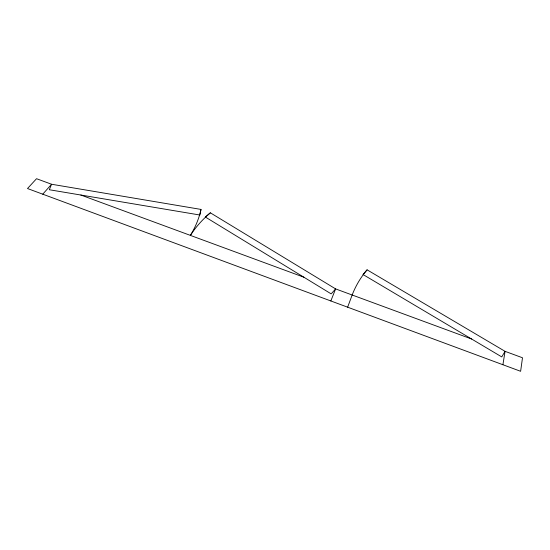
<?xml version="1.0" encoding="UTF-8"?>
<svg xmlns="http://www.w3.org/2000/svg" width="550" height="550" viewBox="0 0 550 550"><rect width="100%" height="100%" fill="white"/><g stroke="black" fill="none" stroke-linecap="round" stroke-linejoin="round"><path stroke-width="0.82" d="M502.906 364.732L505.065 351.34L367.091 269.83L363.014 274.519L501.765 356.916L505.065 351.34L522.5 357.768L520.623 371.298L27.5 188.533L36.541 178.702L51.583 184.25L200.998 209.419L199.863 215.022L49.314 189.736L51.583 184.25L42.749 194.184M347.641 307.182L352.165 294.999A186.711 127.456 31.9 0 1 367.091 269.83M330.839 300.96L335.61 288.901L210.361 212.822L205.315 217.009L331.176 293.886L335.61 288.901L471.632 339.02M80.864 195.037L303.868 277.207M210.361 212.822A173.071 126.892 20 0 0 190.383 235.393A171.002 110.605 -1.4 0 0 200.991 209.419"/></g></svg>
